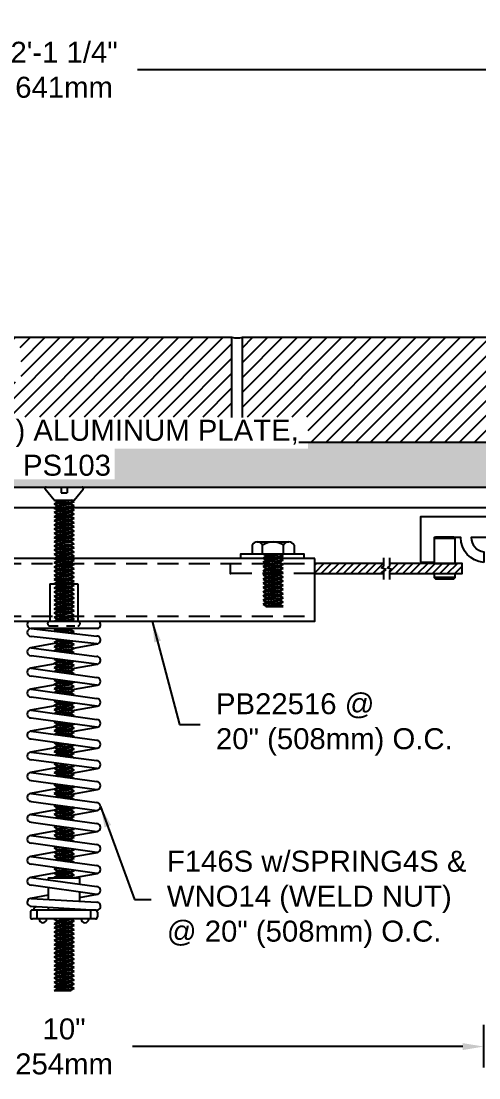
# Model space of a CAD drawing. Header units: inches. Extents: x -8.7 to 57.2, y -5.6 to 9.
# Drawn here: x 7.91 to 13.36, y -5.4 to 7.19 of the extents above; entities that cross this region are included whole.
import ezdxf

# ---------------------------------------------------------------- set-up
doc = ezdxf.new("R2010")
doc.units = ezdxf.units.IN
doc.header["$MEASUREMENT"] = 0
doc.linetypes.add('HIDDEN', pattern=[0.375, 0.25, -0.125])
for name, color, linetype in [('ANCHORS', 4, 'Continuous'), ('CONDITIONS', 1, 'Continuous'), ('DIMENSIONS', 3, 'Continuous'), ('METALS', 7, 'Continuous'), ('TEXT', 2, 'Continuous')]:
    doc.layers.add(name, color=color, linetype=linetype)
doc.styles.add('ARIAL', font='arial.ttf')
doc.dimstyles.new('Arial', dxfattribs={"dimtxt": 0.25, "dimasz": 0.25, "dimexe": 0.25, "dimexo": 0.25, "dimgap": 0.25, "dimtad": 0, "dimtih": 1, "dimtoh": 1, "dimdec": 4, "dimzin": 3, "dimdsep": 46, "dimlunit": 4, "dimtxsty": 'ARIAL', "dimcen": 0.25, "dimadec": 0, "dimazin": 0, "dimtfac": 1, "dimtdec": 4, "dimtofl": 0, "dimtmove": 0, "dimatfit": 3, "dimfxl": 0, "dimfrac": 2, "dimtolj": 1, "dimtzin": 0, "dimarcsym": 0})

# ---------------------------------------------------------------- blocks, each defined once
blk = doc.blocks.new('PS501')
blk.add_lwpolyline([(1.25, 0.001, 0.389325), (1.524, 0.3), (1.839, 0.3), (1.839, 0), (1.979, 0, 0.414214), (1.999, 0.02), (1.999, 0.55), (0.75, 0.55), (0.75, 0.425), (0, 0.425), (0, 0.3), (1.399, 0.3, -0.371701), (1.25, 0.127), (1.25, 0.001)], format="xyb", close=True)
blk = doc.blocks.new('*D14')
at = {"layer": 'Defpoints', "color": 0}
for p in [(3.42, -4.52), (13.42, -4.52), (13.42, -5.03)]:
    blk.add_point(p, dxfattribs=at)
at = {"layer": 'DIMENSIONS', "color": 0, "lineweight": -2}
for p, q in [((3.42, -4.77), (3.42, -5.28)), ((13.42, -4.77), (13.42, -5.28)), ((3.67, -5.03), (7.604, -5.03)), ((13.17, -5.03), (9.236, -5.03))]:
    blk.add_line(p, q, dxfattribs=at)
at = {"layer": 'DIMENSIONS', "color": 0}
for points in [[(3.67, -4.989), (3.67, -5.072), (3.42, -5.03)], [(13.17, -4.989), (13.17, -5.072), (13.42, -5.03)]]:
    blk.add_solid(points, dxfattribs=at)
at = {"layer": 'DIMENSIONS', "color": 0, "insert": (8.42, -5.03), "char_height": 0.25, "attachment_point": 5, "style": 'ARIAL'}
blk.add_mtext('\\A1;10"\\P254mm', dxfattribs=at)
blk = doc.blocks.new('*D16')
at = {"layer": 'Defpoints', "color": 0}
for p in [(21.06, 6.608), (-4.22, 3.423), (21.06, 3.423)]:
    blk.add_point(p, dxfattribs=at)
at = {"layer": 'DIMENSIONS', "color": 0, "lineweight": -2}
for p, q in [((-4.22, 3.673), (-4.22, 6.858)), ((21.06, 3.673), (21.06, 6.858)), ((-3.97, 6.608), (7.545, 6.608)), ((20.81, 6.608), (9.296, 6.608))]:
    blk.add_line(p, q, dxfattribs=at)
at = {"layer": 'DIMENSIONS', "color": 0}
for points in [[(-3.97, 6.649), (-3.97, 6.566), (-4.22, 6.608)], [(20.81, 6.649), (20.81, 6.566), (21.06, 6.608)]]:
    blk.add_solid(points, dxfattribs=at)
at = {"layer": 'DIMENSIONS', "color": 0, "insert": (8.42, 6.608), "char_height": 0.25, "attachment_point": 5, "style": 'ARIAL'}
blk.add_mtext('\\A1;2\'-1 1/4"\\P641mm', dxfattribs=at)
blk = doc.blocks.new('PIN')
for p, q in [((-0.11, 0.239), (0.14, 0.239)), ((-0.11, -0.226), (0.14, -0.226))]:
    blk.add_line(p, q)
for points in [[(-0.095, 0.254), (0.125, 0.254), (0.14, 0.239), (0.14, -0.057), (-0.11, -0.057), (-0.11, 0.239)], [(-0.095, -0.241), (-0.11, -0.226), (-0.11, -0.181), (0.14, -0.181), (0.14, -0.226), (0.125, -0.241)]]:
    blk.add_lwpolyline(points, close=True)
blk = doc.blocks.new('RIVNUT')
for p, q in [((-0.133, 0.381), (-0.133, -0.063)), ((-0.133, 0.381), (0.198, 0.381)), ((0.198, 0.381), (0.198, -0.063)), ((-0.143, -0.063), (0.189, -0.063))]:
    blk.add_line(p, q)
at = {"linetype": 'HIDDEN', "ltscale": 0.125}
blk.add_line((-0.135, -0.119), (0.2, -0.119), dxfattribs=at)
for centre, start, end in [((-0.133, -0.091), 90, 267.037), ((0.198, -0.091), 272.963, 90)]:
    blk.add_arc(centre, 0.028, start, end, dxfattribs=at)
blk = doc.blocks.new('H1458S')
for p, q in [((-0.188, 0.144), (0.187, 0.144)), ((-0.25, 0.104), (-0.25, 0)), ((-0.25, 0), (0.25, 0)), ((-0.125, 0), (-0.125, 0.104)), ((-0.119, 0), (-0.085, -0.02)), ((-0.085, -0.02), (0.048, 0)), ((0.125, 0), (0.125, 0.104)), ((0.25, 0.104), (0.25, 0)), ((-0.119, -0.05), (0.119, -0.025)), ((-0.119, -0.05), (-0.085, -0.03)), ((-0.119, -0.05), (-0.085, -0.07)), ((-0.119, -0.1), (0.119, -0.075)), ((-0.119, -0.1), (-0.085, -0.08)), ((-0.119, -0.1), (-0.085, -0.12)), ((-0.119, -0.15), (0.119, -0.125)), ((-0.085, -0.03), (0.085, -0.005)), ((-0.085, -0.02), (-0.085, -0.03)), ((-0.085, -0.07), (0.085, -0.045)), ((-0.085, -0.08), (0.085, -0.055)), ((-0.085, -0.07), (-0.085, -0.08)), ((-0.085, -0.12), (0.085, -0.095)), ((-0.085, -0.13), (0.085, -0.105)), ((-0.085, -0.12), (-0.085, -0.13)), ((0.094, 0), (0.085, -0.005)), ((0.119, -0.025), (0.085, -0.005)), ((0.119, -0.025), (0.085, -0.045)), ((0.085, -0.045), (0.085, -0.055)), ((0.119, -0.075), (0.085, -0.055)), ((0.119, -0.075), (0.085, -0.095)), ((0.085, -0.095), (0.085, -0.105)), ((0.119, -0.125), (0.085, -0.105)), ((0.119, -0.125), (0.085, -0.145)), ((-0.119, -0.15), (-0.085, -0.13)), ((-0.119, -0.15), (-0.085, -0.17)), ((-0.119, -0.2), (0.119, -0.175)), ((-0.119, -0.2), (-0.085, -0.18)), ((-0.119, -0.2), (-0.085, -0.22)), ((-0.119, -0.25), (0.119, -0.225)), ((-0.119, -0.25), (-0.085, -0.23)), ((-0.119, -0.25), (-0.085, -0.27)), ((-0.085, -0.17), (0.085, -0.145)), ((-0.085, -0.18), (0.085, -0.155)), ((-0.085, -0.17), (-0.085, -0.18)), ((-0.085, -0.22), (0.085, -0.195)), ((-0.085, -0.23), (0.085, -0.205)), ((-0.085, -0.22), (-0.085, -0.23)), ((-0.085, -0.27), (0.085, -0.245)), ((0.085, -0.145), (0.085, -0.155)), ((0.119, -0.175), (0.085, -0.155)), ((0.119, -0.175), (0.085, -0.195)), ((0.085, -0.195), (0.085, -0.205)), ((0.119, -0.225), (0.085, -0.205)), ((0.119, -0.225), (0.085, -0.245)), ((0.085, -0.245), (0.085, -0.255)), ((-0.119, -0.3), (0.119, -0.275)), ((-0.119, -0.3), (-0.085, -0.28)), ((-0.119, -0.3), (-0.085, -0.32)), ((-0.119, -0.35), (0.119, -0.325)), ((-0.119, -0.35), (-0.085, -0.33)), ((-0.119, -0.35), (-0.085, -0.37)), ((-0.119, -0.4), (0.119, -0.375)), ((-0.085, -0.28), (0.085, -0.255)), ((-0.085, -0.27), (-0.085, -0.28)), ((-0.085, -0.32), (0.085, -0.295)), ((-0.085, -0.33), (0.085, -0.305)), ((-0.085, -0.32), (-0.085, -0.33)), ((-0.085, -0.37), (0.085, -0.345)), ((-0.085, -0.38), (0.085, -0.355)), ((-0.085, -0.37), (-0.085, -0.38)), ((0.119, -0.275), (0.085, -0.255)), ((0.119, -0.275), (0.085, -0.295)), ((0.085, -0.295), (0.085, -0.305)), ((0.119, -0.325), (0.085, -0.305)), ((0.119, -0.325), (0.085, -0.345)), ((0.085, -0.345), (0.085, -0.355)), ((0.119, -0.375), (0.085, -0.355)), ((0.119, -0.375), (0.085, -0.395)), ((-0.119, -0.4), (-0.085, -0.38)), ((-0.119, -0.4), (-0.085, -0.42)), ((-0.119, -0.45), (0.119, -0.425)), ((-0.119, -0.45), (-0.085, -0.43)), ((-0.119, -0.45), (-0.085, -0.47)), ((-0.119, -0.5), (0.119, -0.475)), ((-0.119, -0.5), (-0.085, -0.48)), ((-0.119, -0.5), (-0.085, -0.52)), ((-0.085, -0.42), (0.085, -0.395)), ((-0.085, -0.43), (0.085, -0.405)), ((-0.085, -0.42), (-0.085, -0.43)), ((-0.085, -0.47), (0.085, -0.445)), ((-0.085, -0.48), (0.085, -0.455)), ((-0.085, -0.47), (-0.085, -0.48)), ((-0.085, -0.52), (0.085, -0.495)), ((0.085, -0.395), (0.085, -0.405)), ((0.119, -0.425), (0.085, -0.405)), ((0.119, -0.425), (0.085, -0.445)), ((0.085, -0.445), (0.085, -0.455)), ((0.119, -0.475), (0.085, -0.455)), ((0.119, -0.475), (0.085, -0.495)), ((0.085, -0.495), (0.085, -0.505)), ((-0.119, -0.55), (0.119, -0.525)), ((-0.119, -0.55), (-0.085, -0.53)), ((-0.119, -0.55), (-0.085, -0.57)), ((-0.119, -0.6), (0.119, -0.575)), ((-0.119, -0.6), (-0.085, -0.58)), ((-0.119, -0.6), (-0.085, -0.62)), ((-0.085, -0.53), (0.085, -0.505)), ((-0.085, -0.52), (-0.085, -0.53)), ((-0.085, -0.57), (0.085, -0.545)), ((-0.085, -0.58), (0.085, -0.555)), ((-0.085, -0.57), (-0.085, -0.58)), ((-0.085, -0.62), (0.085, -0.595)), ((-0.085, -0.62), (-0.085, -0.625)), ((-0.085, -0.625), (0.119, -0.625)), ((-0.048, -0.625), (0.085, -0.605)), ((0.119, -0.525), (0.085, -0.505)), ((0.119, -0.525), (0.085, -0.545)), ((0.085, -0.545), (0.085, -0.555)), ((0.119, -0.575), (0.085, -0.555)), ((0.119, -0.575), (0.085, -0.595)), ((0.085, -0.595), (0.085, -0.605)), ((0.119, -0.625), (0.085, -0.605))]:
    blk.add_line(p, q)
for centre, radius, start, end in [((-0.188, 0.075), 0.0688, 24.7615, 155.2385), ((0, -0.071), 0.215, 54.5107, 125.4893), ((0.187, 0.075), 0.0688, 24.7615, 155.2385)]:
    blk.add_arc(centre, radius, start, end)
blk = doc.blocks.new('PINBAR')
h = blk.add_hatch()
h.set_pattern_fill('ANSI31', color=256, scale=0.5, style=0)
h.set_pattern_definition([(45, (-18.82421, -20.599275), (-0.04419417, 0.04419417), [])])
h.paths.add_polyline_path([(3.899, 0), (3.899, -0.03), (3.87, -0.049), (3.928, -0.071), (3.899, -0.09), (3.899, -0.12), (4.766, -0.12), (4.766, 0)])
h.paths.add_polyline_path([(3.009, 0), (3.009, -0.12), (3.829, -0.12), (3.829, -0.09), (3.858, -0.071), (3.8, -0.049), (3.829, -0.03), (3.829, 0)])
for p, q in [((3.829, 0.07), (3.829, -0.03)), ((3.899, 0.07), (3.899, -0.03)), ((3.829, -0.03), (3.8, -0.049)), ((3.858, -0.071), (3.8, -0.049)), ((3.829, -0.09), (3.858, -0.071)), ((3.829, -0.09), (3.829, -0.19)), ((3.899, -0.03), (3.87, -0.049)), ((3.928, -0.071), (3.87, -0.049)), ((3.899, -0.09), (3.928, -0.071)), ((3.899, -0.09), (3.899, -0.19))]:
    blk.add_line(p, q)
at = {"layer": 'ANCHORS'}
for points in [[(3.829, 0), (3.009, 0)], [(3.899, -0.12), (4.766, -0.12), (4.766, 0), (3.899, 0)], [(3.009, -0.12), (3.829, -0.12)]]:
    blk.add_lwpolyline(points, dxfattribs=at)
at = {"layer": 'METALS', "linetype": 'HIDDEN'}
for p, q in [((-2.99, 0), (3.009, 0)), ((2.005, -0.12), (2.005, 0)), ((3.009, -0.12), (2.005, -0.12)), ((-2.99, -0.626), (3.009, -0.626))]:
    blk.add_line(p, q, dxfattribs=at)
at = {"layer": 'METALS'}
blk.add_line((-2.99, -0.688), (3.009, -0.688), dxfattribs=at)
for points in [[(3.009, 0.062), (-2.99, 0.062), (-2.99, -0.687), (3.009, -0.687)], [(2.127, 0.062), (2.127, 0.115), (2.877, 0.115), (2.877, 0.062)]]:
    blk.add_lwpolyline(points, close=True, dxfattribs=at)
at = {"layer": 'METALS', "linetype": 'HIDDEN'}
blk.add_point((2.005, -0.12), dxfattribs=at)
at = {"layer": 'ANCHORS'}
blk.add_blockref('H1458S', (2.512, 0.115), dxfattribs=at)
at = {"layer": 'ANCHORS', "xscale": -1}
blk.add_blockref('PIN', (4.572, 0.059), dxfattribs=at)
at = {"layer": 'METALS'}
blk.add_blockref('RIVNUT', (-0.014, -0.624), dxfattribs=at)
blk = doc.blocks.new('spring4s')
blk.add_line((6.613, -12.434), (7.443, -12.434))
at = {"layer": 'ANCHORS'}
for p, q in [((7.427, -12.521), (6.638, -12.521)), ((6.638, -12.521), (7.419, -12.61)), ((6.934, -12.697), (6.629, -12.752)), ((7.419, -12.704), (6.638, -12.614)), ((7.142, -12.755), (7.427, -12.703)), ((6.638, -12.751), (7.419, -12.853)), ((6.924, -12.941), (6.629, -12.994)), ((7.419, -12.947), (6.638, -12.845)), ((7.132, -12.999), (7.427, -12.946)), ((6.638, -12.993), (7.419, -13.103)), ((7.419, -13.197), (6.638, -13.087)), ((6.924, -13.191), (6.629, -13.244)), ((7.132, -13.249), (7.427, -13.196)), ((6.638, -13.243), (7.419, -13.353)), ((7.419, -13.447), (6.638, -13.337)), ((6.924, -13.441), (6.629, -13.494)), ((7.132, -13.499), (7.427, -13.446)), ((6.638, -13.493), (7.419, -13.603)), ((7.419, -13.697), (6.638, -13.587)), ((6.924, -13.691), (6.629, -13.744)), ((7.132, -13.749), (7.427, -13.696)), ((6.638, -13.743), (7.419, -13.853)), ((6.638, -13.837), (7.419, -13.947)), ((6.924, -13.941), (6.629, -13.994)), ((7.132, -13.999), (7.427, -13.946)), ((6.638, -13.993), (7.419, -14.095)), ((7.419, -14.189), (6.638, -14.087)), ((6.914, -14.186), (6.629, -14.237)), ((7.122, -14.243), (7.427, -14.188)), ((6.638, -14.236), (7.419, -14.345)), ((6.638, -14.33), (7.419, -14.439)), ((6.914, -14.436), (6.629, -14.487)), ((7.122, -14.493), (7.427, -14.438)), ((6.638, -14.486), (7.419, -14.595)), ((6.638, -14.58), (7.419, -14.689)), ((6.914, -14.686), (6.629, -14.737)), ((7.122, -14.743), (7.427, -14.688)), ((6.638, -14.736), (7.419, -14.845)), ((6.638, -14.83), (7.419, -14.939)), ((6.914, -14.936), (6.629, -14.987)), ((7.122, -14.993), (7.427, -14.938)), ((6.638, -14.986), (7.419, -15.095)), ((7.419, -15.189), (6.638, -15.08)), ((6.914, -15.186), (6.629, -15.237)), ((6.638, -15.236), (7.419, -15.345)), ((7.122, -15.243), (7.427, -15.188)), ((7.419, -15.439), (6.638, -15.33)), ((6.914, -15.436), (6.629, -15.487)), ((6.638, -15.486), (7.419, -15.595)), ((7.131, -15.491), (7.427, -15.438)), ((7.419, -15.689), (6.638, -15.58)), ((6.842, -15.699), (6.629, -15.737)), ((6.638, -15.736), (7.419, -15.783)), ((7.215, -15.726), (7.427, -15.688)), ((6.638, -15.83), (7.419, -15.876))]:
    blk.add_line(p, q, dxfattribs=at)
for centre, radius, start, end in [((6.638, -12.474), 0.0468, 122.1914, 270), ((7.419, -12.475), 0.0469, 280.1922, 59.1773), ((6.638, -12.568), 0.0468, 90, 270), ((7.419, -12.657), 0.0469, 254.0487, 90), ((6.638, -12.798), 0.0468, 90, 270), ((7.419, -12.9), 0.0469, 254.7386, 90), ((6.638, -13.04), 0.0468, 90, 270), ((7.419, -13.15), 0.0469, 270, 90), ((6.638, -13.29), 0.0468, 90, 270), ((7.419, -13.4), 0.0469, 270, 90), ((6.638, -13.54), 0.0468, 90, 270), ((7.419, -13.65), 0.0469, 270, 90), ((6.638, -13.79), 0.0468, 74.0728, 270), ((7.419, -13.9), 0.0469, 270, 90), ((6.638, -14.04), 0.0468, 90, 270), ((7.419, -14.142), 0.0469, 270, 90), ((6.638, -14.283), 0.0468, 90, 270), ((7.419, -14.392), 0.0469, 270, 90), ((6.638, -14.533), 0.0468, 90, 270), ((7.419, -14.642), 0.0469, 270, 90), ((6.638, -14.783), 0.0468, 90, 270), ((7.419, -14.892), 0.0469, 270, 90), ((6.638, -15.033), 0.0468, 90, 270), ((7.419, -15.142), 0.0469, 270, 90), ((6.638, -15.283), 0.0468, 90, 270), ((7.419, -15.392), 0.0469, 270, 90), ((6.638, -15.533), 0.0468, 90, 270), ((7.419, -15.642), 0.0469, 270, 90), ((6.638, -15.783), 0.0468, 83.145, 269.9939), ((6.716, -15.876), 0.0469, 112.3586, 180), ((7.419, -15.83), 0.0469, 263.1206, 90)]:
    blk.add_arc(centre, radius, start, end, dxfattribs=at)
blk = doc.blocks.new('WN014')
for p, q in [((10.175, -16.111), (10.548, -16.111)), ((10.175, -16.111), (10.175, -16.134)), ((10.548, -16.111), (10.548, -16.186)), ((10.175, -16.228), (10.175, -16.368)), ((10.548, -16.28), (10.548, -16.39)), ((10.175, -16.461), (10.175, -16.496)), ((10.548, -16.484), (10.548, -16.496)), ((9.962, -16.521), (9.962, -16.576)), ((10.737, -16.496), (9.987, -16.496)), ((10.737, -16.601), (9.987, -16.601)), ((10.042, -16.601), (10.042, -16.496)), ((10.682, -16.601), (10.682, -16.496)), ((10.762, -16.521), (10.762, -16.576))]:
    blk.add_line(p, q)
for centre, radius, start, end in [((9.987, -16.521), 0.025, 90, 180), ((9.987, -16.576), 0.025, 180, 270), ((10.111, -16.601), 0.045, 180, 0), ((10.613, -16.601), 0.045, 180, 0), ((10.737, -16.521), 0.025, 0, 90), ((10.737, -16.576), 0.025, 270, 0)]:
    blk.add_arc(centre, radius, start, end)
blk = doc.blocks.new('F146')
at = {"layer": 'ANCHORS'}
for p, q in [((6.817, -10.949), (6.995, -10.949)), ((6.995, -10.949), (6.995, -11.017)), ((7.067, -10.949), (7.245, -10.949)), ((7.067, -10.949), (7.067, -11.017)), ((6.912, -11.104), (6.805, -10.973)), ((6.995, -11.017), (7.067, -11.017)), ((7.15, -11.104), (7.256, -10.973)), ((6.912, -11.104), (7.15, -11.104)), ((6.912, -11.104), (6.946, -11.118)), ((6.912, -11.149), (7.15, -11.124)), ((6.912, -11.149), (6.946, -11.129)), ((6.912, -11.149), (6.946, -11.168)), ((6.912, -11.199), (7.15, -11.174)), ((6.912, -11.199), (6.946, -11.179)), ((6.912, -11.199), (6.946, -11.218)), ((6.946, -11.129), (7.116, -11.104)), ((6.946, -11.118), (7.116, -11.104)), ((6.946, -11.118), (6.946, -11.129)), ((6.946, -11.168), (7.116, -11.143)), ((6.946, -11.179), (7.116, -11.154)), ((6.946, -11.168), (6.946, -11.179)), ((6.946, -11.218), (7.116, -11.193)), ((6.946, -11.229), (7.116, -11.204)), ((7.15, -11.124), (7.116, -11.104)), ((7.15, -11.124), (7.116, -11.143)), ((7.116, -11.143), (7.116, -11.154)), ((7.15, -11.174), (7.116, -11.154)), ((7.15, -11.174), (7.116, -11.193)), ((7.116, -11.193), (7.116, -11.204)), ((7.15, -11.224), (7.116, -11.204)), ((6.912, -11.249), (7.15, -11.224)), ((6.912, -11.249), (6.946, -11.229)), ((6.912, -11.249), (6.946, -11.268)), ((6.912, -11.299), (7.15, -11.274)), ((6.912, -11.299), (6.946, -11.279)), ((6.912, -11.299), (6.946, -11.318)), ((6.912, -11.349), (7.15, -11.324)), ((6.912, -11.349), (6.946, -11.329)), ((6.946, -11.218), (6.946, -11.229)), ((6.946, -11.268), (7.116, -11.243)), ((6.946, -11.279), (7.116, -11.254)), ((6.946, -11.268), (6.946, -11.279)), ((6.946, -11.318), (7.116, -11.293)), ((6.946, -11.329), (7.116, -11.304)), ((6.946, -11.318), (6.946, -11.329)), ((7.15, -11.224), (7.116, -11.243)), ((7.116, -11.243), (7.116, -11.254)), ((7.15, -11.274), (7.116, -11.254)), ((7.15, -11.274), (7.116, -11.293)), ((7.116, -11.293), (7.116, -11.304)), ((7.15, -11.324), (7.116, -11.304)), ((7.15, -11.324), (7.116, -11.343)), ((6.912, -11.349), (6.946, -11.368)), ((6.912, -11.399), (7.15, -11.374)), ((6.912, -11.399), (6.946, -11.379)), ((6.912, -11.399), (6.946, -11.418)), ((6.912, -11.449), (7.15, -11.424)), ((6.912, -11.449), (6.946, -11.429)), ((6.912, -11.449), (6.946, -11.468)), ((6.946, -11.368), (7.116, -11.343)), ((6.946, -11.379), (7.116, -11.354)), ((6.946, -11.368), (6.946, -11.379)), ((6.946, -11.418), (7.116, -11.393)), ((6.946, -11.429), (7.116, -11.404)), ((6.946, -11.418), (6.946, -11.429)), ((6.946, -11.468), (7.116, -11.443)), ((6.946, -11.479), (7.116, -11.454)), ((7.116, -11.343), (7.116, -11.354)), ((7.15, -11.374), (7.116, -11.354)), ((7.15, -11.374), (7.116, -11.393)), ((7.116, -11.393), (7.116, -11.404)), ((7.15, -11.424), (7.116, -11.404)), ((7.15, -11.424), (7.116, -11.443)), ((7.116, -11.443), (7.116, -11.454)), ((7.15, -11.474), (7.116, -11.454)), ((6.912, -11.499), (7.15, -11.474)), ((6.912, -11.499), (6.946, -11.479)), ((6.912, -11.499), (6.946, -11.518)), ((6.912, -11.549), (7.15, -11.524)), ((6.912, -11.549), (6.946, -11.529)), ((6.912, -11.549), (6.946, -11.568)), ((6.912, -11.599), (7.15, -11.574)), ((6.912, -11.599), (6.946, -11.579)), ((6.946, -11.468), (6.946, -11.479)), ((6.946, -11.518), (7.116, -11.493)), ((6.946, -11.529), (7.116, -11.504)), ((6.946, -11.518), (6.946, -11.529)), ((6.946, -11.568), (7.116, -11.543)), ((6.946, -11.579), (7.116, -11.554)), ((6.946, -11.568), (6.946, -11.579)), ((7.15, -11.474), (7.116, -11.493)), ((7.116, -11.493), (7.116, -11.504)), ((7.15, -11.524), (7.116, -11.504)), ((7.15, -11.524), (7.116, -11.543)), ((7.116, -11.543), (7.116, -11.554)), ((7.15, -11.574), (7.116, -11.554)), ((7.15, -11.574), (7.116, -11.593)), ((6.912, -11.599), (6.946, -11.618)), ((6.912, -11.649), (7.15, -11.624)), ((6.912, -11.649), (6.946, -11.629)), ((6.912, -11.649), (6.946, -11.668)), ((6.912, -11.699), (7.15, -11.674)), ((6.912, -11.699), (6.946, -11.679)), ((6.912, -11.699), (6.946, -11.718)), ((6.946, -11.618), (7.116, -11.593)), ((6.946, -11.629), (7.116, -11.604)), ((6.946, -11.618), (6.946, -11.629)), ((6.946, -11.668), (7.116, -11.643)), ((6.946, -11.679), (7.116, -11.654)), ((6.946, -11.668), (6.946, -11.679)), ((6.946, -11.718), (7.116, -11.693)), ((6.946, -11.729), (7.116, -11.704)), ((7.116, -11.593), (7.116, -11.604)), ((7.15, -11.624), (7.116, -11.604)), ((7.15, -11.624), (7.116, -11.643)), ((7.116, -11.643), (7.116, -11.654)), ((7.15, -11.674), (7.116, -11.654)), ((7.15, -11.674), (7.116, -11.693)), ((7.116, -11.693), (7.116, -11.704)), ((7.15, -11.724), (7.116, -11.704)), ((6.912, -11.749), (7.15, -11.724)), ((6.912, -11.749), (6.946, -11.729)), ((6.912, -11.749), (6.946, -11.768)), ((6.912, -11.799), (7.15, -11.774)), ((6.912, -11.799), (6.946, -11.779)), ((6.912, -11.799), (6.946, -11.818)), ((6.912, -11.849), (7.15, -11.824)), ((6.912, -11.849), (6.946, -11.829)), ((6.946, -11.718), (6.946, -11.729)), ((6.946, -11.768), (7.116, -11.743)), ((6.946, -11.779), (7.116, -11.754)), ((6.946, -11.768), (6.946, -11.779)), ((6.946, -11.818), (7.116, -11.793)), ((6.946, -11.829), (7.116, -11.804)), ((6.946, -11.818), (6.946, -11.829)), ((7.15, -11.724), (7.116, -11.743)), ((7.116, -11.743), (7.116, -11.754)), ((7.15, -11.774), (7.116, -11.754)), ((7.15, -11.774), (7.116, -11.793)), ((7.116, -11.793), (7.116, -11.804)), ((7.15, -11.824), (7.116, -11.804)), ((7.15, -11.824), (7.116, -11.843)), ((6.912, -11.849), (6.946, -11.868)), ((6.912, -11.899), (7.15, -11.874)), ((6.912, -11.899), (6.946, -11.879)), ((6.912, -11.899), (6.946, -11.918)), ((6.912, -11.949), (7.15, -11.924)), ((6.912, -11.949), (6.946, -11.929)), ((6.912, -11.949), (6.946, -11.968)), ((6.946, -11.868), (7.116, -11.843)), ((6.946, -11.879), (7.116, -11.854)), ((6.946, -11.868), (6.946, -11.879)), ((6.946, -11.918), (7.116, -11.893)), ((6.946, -11.929), (7.116, -11.904)), ((6.946, -11.918), (6.946, -11.929)), ((6.946, -11.968), (7.116, -11.943)), ((6.946, -11.979), (7.116, -11.954)), ((7.116, -11.843), (7.116, -11.854)), ((7.15, -11.874), (7.116, -11.854)), ((7.15, -11.874), (7.116, -11.893)), ((7.116, -11.893), (7.116, -11.904)), ((7.15, -11.924), (7.116, -11.904)), ((7.15, -11.924), (7.116, -11.943)), ((7.116, -11.943), (7.116, -11.954)), ((7.15, -11.974), (7.116, -11.954)), ((6.912, -11.999), (7.15, -11.974)), ((6.912, -11.999), (6.946, -11.979)), ((6.912, -11.999), (6.946, -12.018)), ((6.912, -12.049), (7.15, -12.024)), ((6.912, -12.049), (6.946, -12.029)), ((6.912, -12.049), (6.946, -12.068)), ((6.912, -12.099), (7.15, -12.074)), ((6.912, -12.099), (6.946, -12.079)), ((6.946, -11.968), (6.946, -11.979)), ((6.946, -12.018), (7.116, -11.993)), ((6.946, -12.029), (7.116, -12.004)), ((6.946, -12.018), (6.946, -12.029)), ((6.946, -12.068), (7.116, -12.043)), ((6.946, -12.079), (7.116, -12.054)), ((6.946, -12.068), (6.946, -12.079)), ((7.15, -11.974), (7.116, -11.993)), ((7.116, -11.993), (7.116, -12.004)), ((7.15, -12.024), (7.116, -12.004)), ((7.15, -12.024), (7.116, -12.043)), ((7.116, -12.043), (7.116, -12.054)), ((7.15, -12.074), (7.116, -12.054)), ((7.15, -12.074), (7.116, -12.093)), ((6.912, -12.099), (6.946, -12.118)), ((6.912, -12.149), (7.15, -12.124)), ((6.912, -12.149), (6.946, -12.129)), ((6.912, -12.149), (6.946, -12.168)), ((6.912, -12.199), (7.15, -12.174)), ((6.912, -12.199), (6.946, -12.179)), ((6.912, -12.199), (6.946, -12.218)), ((6.946, -12.118), (7.116, -12.093)), ((6.946, -12.129), (7.116, -12.104)), ((6.946, -12.118), (6.946, -12.129)), ((6.946, -12.168), (7.116, -12.143)), ((6.946, -12.179), (7.116, -12.154)), ((6.946, -12.168), (6.946, -12.179)), ((6.946, -12.218), (7.116, -12.193)), ((6.946, -12.229), (7.116, -12.204)), ((7.116, -12.093), (7.116, -12.104)), ((7.15, -12.124), (7.116, -12.104)), ((7.15, -12.124), (7.116, -12.143)), ((7.116, -12.143), (7.116, -12.154)), ((7.15, -12.174), (7.116, -12.154)), ((7.15, -12.174), (7.116, -12.193)), ((7.116, -12.193), (7.116, -12.204)), ((7.15, -12.224), (7.116, -12.204)), ((6.912, -12.249), (7.15, -12.224)), ((6.912, -12.249), (6.946, -12.229)), ((6.912, -12.249), (6.946, -12.268)), ((6.912, -12.299), (7.15, -12.274)), ((6.912, -12.299), (6.946, -12.279)), ((6.912, -12.299), (6.946, -12.318)), ((6.912, -12.349), (7.15, -12.324)), ((6.912, -12.349), (6.946, -12.329)), ((6.946, -12.218), (6.946, -12.229)), ((6.946, -12.268), (7.116, -12.243)), ((6.946, -12.279), (7.116, -12.254)), ((6.946, -12.268), (6.946, -12.279)), ((6.946, -12.318), (7.116, -12.293)), ((6.946, -12.329), (7.116, -12.304)), ((6.946, -12.318), (6.946, -12.329)), ((7.15, -12.224), (7.116, -12.243)), ((7.116, -12.243), (7.116, -12.254)), ((7.15, -12.274), (7.116, -12.254)), ((7.15, -12.274), (7.116, -12.293)), ((7.116, -12.293), (7.116, -12.304)), ((7.15, -12.324), (7.116, -12.304)), ((7.15, -12.324), (7.116, -12.343)), ((6.912, -12.349), (6.946, -12.368)), ((6.912, -12.399), (7.15, -12.374)), ((6.912, -12.399), (6.946, -12.379)), ((6.912, -12.399), (6.946, -12.418)), ((6.912, -12.449), (7.15, -12.424)), ((6.912, -12.449), (6.946, -12.429)), ((6.912, -12.449), (6.946, -12.468)), ((6.946, -12.368), (7.116, -12.343)), ((6.946, -12.379), (7.116, -12.354)), ((6.946, -12.368), (6.946, -12.379)), ((6.946, -12.418), (7.116, -12.393)), ((6.946, -12.429), (7.116, -12.404)), ((6.946, -12.418), (6.946, -12.429)), ((6.946, -12.468), (7.116, -12.443)), ((6.946, -12.479), (7.116, -12.454)), ((7.116, -12.343), (7.116, -12.354)), ((7.15, -12.374), (7.116, -12.354)), ((7.15, -12.374), (7.116, -12.393)), ((7.116, -12.393), (7.116, -12.404)), ((7.15, -12.424), (7.116, -12.404)), ((7.15, -12.424), (7.116, -12.443)), ((7.116, -12.443), (7.116, -12.454)), ((7.15, -12.474), (7.116, -12.454)), ((6.912, -12.499), (7.15, -12.474)), ((6.912, -12.499), (6.946, -12.479)), ((6.912, -12.499), (6.946, -12.518)), ((6.912, -12.549), (7.15, -12.524)), ((6.912, -12.549), (6.946, -12.529)), ((6.946, -12.468), (6.946, -12.479)), ((6.946, -12.518), (7.116, -12.493)), ((6.946, -12.529), (7.116, -12.504)), ((6.946, -12.518), (6.946, -12.529)), ((7.08, -12.549), (7.116, -12.543)), ((7.15, -12.474), (7.116, -12.493)), ((7.116, -12.493), (7.116, -12.504)), ((7.15, -12.524), (7.116, -12.504)), ((7.15, -12.524), (7.116, -12.543)), ((7.116, -12.543), (7.116, -12.549)), ((6.912, -12.649), (7.042, -12.635)), ((6.912, -12.649), (6.935, -12.635)), ((6.912, -12.649), (6.946, -12.668)), ((6.946, -12.668), (7.116, -12.643)), ((6.946, -12.668), (6.946, -12.67)), ((6.979, -12.674), (7.116, -12.654)), ((7.059, -12.683), (7.15, -12.674)), ((7.13, -12.635), (7.116, -12.643)), ((7.116, -12.643), (7.116, -12.654)), ((7.15, -12.674), (7.116, -12.654)), ((7.15, -12.674), (7.121, -12.691)), ((6.912, -12.799), (6.946, -12.779)), ((6.912, -12.799), (7.087, -12.78)), ((6.912, -12.799), (6.946, -12.818)), ((6.912, -12.849), (7.15, -12.824)), ((6.912, -12.849), (6.946, -12.829)), ((6.936, -12.763), (6.946, -12.768)), ((6.946, -12.768), (6.962, -12.766)), ((6.946, -12.768), (6.946, -12.779)), ((6.946, -12.779), (7.003, -12.771)), ((6.946, -12.818), (7.116, -12.793)), ((6.946, -12.829), (7.116, -12.804)), ((6.946, -12.818), (6.946, -12.829)), ((6.946, -12.868), (7.116, -12.843)), ((7.13, -12.785), (7.116, -12.793)), ((7.116, -12.793), (7.116, -12.804)), ((7.15, -12.824), (7.116, -12.804)), ((7.15, -12.824), (7.116, -12.843)), ((7.116, -12.843), (7.116, -12.854)), ((6.912, -12.849), (6.946, -12.868)), ((6.912, -12.899), (7.15, -12.874)), ((6.912, -12.899), (6.946, -12.879)), ((6.912, -12.899), (6.917, -12.902)), ((6.946, -12.879), (7.116, -12.854)), ((6.946, -12.868), (6.946, -12.879)), ((6.992, -12.912), (7.116, -12.893)), ((7.031, -12.917), (7.116, -12.904)), ((7.115, -12.928), (7.15, -12.924)), ((7.15, -12.874), (7.116, -12.854)), ((7.15, -12.874), (7.116, -12.893)), ((7.116, -12.893), (7.116, -12.904)), ((7.15, -12.924), (7.116, -12.904)), ((7.15, -12.924), (7.138, -12.931)), ((6.912, -12.999), (6.918, -12.995)), ((6.912, -12.999), (6.929, -12.997)), ((6.912, -12.999), (6.946, -13.018)), ((6.912, -13.049), (7.141, -13.025)), ((6.912, -13.049), (6.946, -13.029)), ((6.912, -13.049), (6.946, -13.068)), ((6.912, -13.099), (7.15, -13.074)), ((6.912, -13.099), (6.946, -13.079)), ((6.946, -13.018), (7.015, -13.008)), ((6.946, -13.029), (7.054, -13.013)), ((6.946, -13.018), (6.946, -13.029)), ((6.946, -13.068), (7.116, -13.043)), ((6.946, -13.079), (7.116, -13.054)), ((6.946, -13.068), (6.946, -13.079)), ((6.946, -13.118), (7.116, -13.093)), ((7.147, -13.025), (7.116, -13.043)), ((7.116, -13.043), (7.116, -13.054)), ((7.15, -13.074), (7.116, -13.054)), ((7.15, -13.074), (7.116, -13.093)), ((7.116, -13.093), (7.116, -13.104)), ((6.912, -13.099), (6.946, -13.118)), ((6.915, -13.147), (6.946, -13.129)), ((6.923, -13.148), (7.15, -13.124)), ((6.946, -13.129), (7.116, -13.104)), ((6.946, -13.118), (6.946, -13.129)), ((7.007, -13.159), (7.116, -13.143)), ((7.044, -13.165), (7.116, -13.154)), ((7.15, -13.124), (7.116, -13.104)), ((7.15, -13.124), (7.116, -13.143)), ((7.116, -13.143), (7.116, -13.154)), ((7.15, -13.174), (7.116, -13.154)), ((7.127, -13.176), (7.15, -13.174)), ((7.15, -13.174), (7.142, -13.178)), ((6.912, -13.249), (6.924, -13.242)), ((6.912, -13.249), (6.948, -13.245)), ((6.912, -13.249), (6.946, -13.268)), ((6.912, -13.299), (7.15, -13.274)), ((6.912, -13.299), (6.946, -13.279)), ((6.912, -13.299), (6.946, -13.318)), ((6.912, -13.349), (7.15, -13.324)), ((6.912, -13.349), (6.946, -13.329)), ((6.946, -13.268), (7.029, -13.256)), ((6.946, -13.279), (7.066, -13.261)), ((6.946, -13.268), (6.946, -13.279)), ((6.946, -13.318), (7.116, -13.293)), ((6.946, -13.329), (7.116, -13.304)), ((6.946, -13.318), (6.946, -13.329)), ((6.946, -13.368), (7.116, -13.343)), ((7.15, -13.274), (7.116, -13.293)), ((7.116, -13.293), (7.116, -13.304)), ((7.15, -13.324), (7.116, -13.304)), ((7.15, -13.324), (7.116, -13.343)), ((7.116, -13.343), (7.116, -13.354)), ((7.15, -13.274), (7.148, -13.273)), ((6.912, -13.349), (6.946, -13.368)), ((6.915, -13.397), (6.946, -13.379)), ((6.923, -13.398), (7.15, -13.374)), ((6.946, -13.379), (7.116, -13.354)), ((6.946, -13.368), (6.946, -13.379)), ((7.007, -13.409), (7.116, -13.393)), ((7.044, -13.415), (7.116, -13.404)), ((7.15, -13.374), (7.116, -13.354)), ((7.15, -13.374), (7.116, -13.393)), ((7.116, -13.393), (7.116, -13.404)), ((7.15, -13.424), (7.116, -13.404)), ((7.127, -13.426), (7.15, -13.424)), ((7.15, -13.424), (7.142, -13.428)), ((6.912, -13.499), (6.924, -13.492)), ((6.912, -13.499), (6.948, -13.495)), ((6.912, -13.499), (6.946, -13.518)), ((6.912, -13.549), (7.15, -13.524)), ((6.912, -13.549), (6.946, -13.529)), ((6.912, -13.549), (6.946, -13.568)), ((6.912, -13.599), (7.15, -13.574)), ((6.912, -13.599), (6.946, -13.579)), ((6.912, -13.599), (6.946, -13.618)), ((6.946, -13.518), (7.029, -13.506)), ((6.946, -13.529), (7.066, -13.511)), ((6.946, -13.518), (6.946, -13.529)), ((6.946, -13.568), (7.116, -13.543)), ((6.946, -13.579), (7.116, -13.554)), ((6.946, -13.568), (6.946, -13.579)), ((6.946, -13.618), (7.116, -13.593)), ((7.15, -13.524), (7.116, -13.543)), ((7.116, -13.543), (7.116, -13.554)), ((7.15, -13.574), (7.116, -13.554)), ((7.15, -13.574), (7.116, -13.593)), ((7.116, -13.593), (7.116, -13.604)), ((7.15, -13.524), (7.148, -13.523)), ((6.915, -13.647), (6.946, -13.629)), ((6.923, -13.648), (7.15, -13.624)), ((6.946, -13.629), (7.116, -13.604)), ((6.946, -13.618), (6.946, -13.629)), ((7.007, -13.659), (7.116, -13.643)), ((7.044, -13.665), (7.116, -13.654)), ((7.15, -13.624), (7.116, -13.604)), ((7.15, -13.624), (7.116, -13.643)), ((7.116, -13.643), (7.116, -13.654)), ((7.15, -13.674), (7.116, -13.654)), ((7.127, -13.676), (7.15, -13.674)), ((7.15, -13.674), (7.142, -13.678)), ((6.912, -13.749), (6.924, -13.742)), ((6.912, -13.749), (6.948, -13.745)), ((6.912, -13.749), (6.946, -13.768)), ((6.912, -13.799), (7.15, -13.774)), ((6.912, -13.799), (6.946, -13.779)), ((6.912, -13.799), (6.946, -13.818)), ((6.912, -13.849), (7.15, -13.824)), ((6.912, -13.849), (6.946, -13.829)), ((6.912, -13.849), (6.946, -13.868)), ((6.946, -13.768), (7.029, -13.756)), ((6.946, -13.779), (7.066, -13.761)), ((6.946, -13.768), (6.946, -13.779)), ((6.946, -13.818), (7.116, -13.793)), ((6.946, -13.829), (7.116, -13.804)), ((6.946, -13.818), (6.946, -13.829)), ((6.946, -13.868), (7.116, -13.843)), ((7.15, -13.774), (7.116, -13.793)), ((7.116, -13.793), (7.116, -13.804)), ((7.15, -13.824), (7.116, -13.804)), ((7.15, -13.824), (7.116, -13.843)), ((7.116, -13.843), (7.116, -13.854)), ((7.15, -13.774), (7.148, -13.773)), ((6.915, -13.897), (6.946, -13.879)), ((6.923, -13.898), (7.15, -13.874)), ((6.946, -13.879), (7.116, -13.854)), ((6.946, -13.868), (6.946, -13.879)), ((7.007, -13.909), (7.116, -13.893)), ((7.044, -13.915), (7.116, -13.904)), ((7.15, -13.874), (7.116, -13.854)), ((7.15, -13.874), (7.116, -13.893)), ((7.116, -13.893), (7.116, -13.904)), ((7.15, -13.924), (7.116, -13.904)), ((7.127, -13.926), (7.15, -13.924)), ((7.15, -13.924), (7.142, -13.928)), ((6.912, -13.999), (6.924, -13.992)), ((6.912, -13.999), (6.948, -13.995)), ((6.912, -13.999), (6.946, -14.018)), ((6.912, -14.049), (7.15, -14.024)), ((6.912, -14.049), (6.946, -14.029)), ((6.912, -14.049), (6.946, -14.068)), ((6.912, -14.099), (7.15, -14.074)), ((6.912, -14.099), (6.946, -14.079)), ((6.912, -14.099), (6.946, -14.118)), ((6.946, -14.018), (7.029, -14.006)), ((6.946, -14.029), (7.066, -14.011)), ((6.946, -14.018), (6.946, -14.029)), ((6.946, -14.068), (7.116, -14.043)), ((6.946, -14.079), (7.116, -14.054)), ((6.946, -14.068), (6.946, -14.079)), ((6.946, -14.118), (7.116, -14.093)), ((7.15, -14.024), (7.116, -14.043)), ((7.116, -14.043), (7.116, -14.054)), ((7.15, -14.074), (7.116, -14.054)), ((7.15, -14.074), (7.116, -14.093)), ((7.116, -14.093), (7.116, -14.104)), ((7.15, -14.024), (7.148, -14.023)), ((6.919, -14.145), (6.946, -14.129)), ((6.934, -14.146), (7.15, -14.124)), ((6.946, -14.129), (7.116, -14.104)), ((6.946, -14.118), (6.946, -14.129)), ((7.02, -14.158), (7.116, -14.143)), ((7.058, -14.163), (7.116, -14.154)), ((7.15, -14.124), (7.116, -14.104)), ((7.15, -14.124), (7.116, -14.143)), ((7.116, -14.143), (7.116, -14.154)), ((7.15, -14.174), (7.116, -14.154)), ((7.147, -14.174), (7.15, -14.174)), ((7.15, -14.174), (7.149, -14.174)), ((6.912, -14.249), (6.928, -14.239)), ((6.912, -14.249), (6.961, -14.244)), ((6.912, -14.249), (6.946, -14.268)), ((6.912, -14.299), (7.15, -14.274)), ((6.912, -14.299), (6.946, -14.279)), ((6.912, -14.299), (6.946, -14.318)), ((6.912, -14.349), (7.15, -14.324)), ((6.912, -14.349), (6.946, -14.329)), ((6.912, -14.349), (6.946, -14.368)), ((6.946, -14.268), (7.042, -14.254)), ((6.946, -14.279), (7.081, -14.259)), ((6.946, -14.268), (6.946, -14.279)), ((6.946, -14.318), (7.116, -14.293)), ((6.946, -14.329), (7.116, -14.304)), ((6.946, -14.318), (6.946, -14.329)), ((6.946, -14.368), (7.116, -14.343)), ((6.946, -14.379), (7.116, -14.354)), ((7.15, -14.274), (7.116, -14.293)), ((7.116, -14.293), (7.116, -14.304)), ((7.15, -14.324), (7.116, -14.304)), ((7.15, -14.324), (7.116, -14.343)), ((7.116, -14.343), (7.116, -14.354)), ((7.15, -14.374), (7.116, -14.354)), ((7.15, -14.274), (7.137, -14.267)), ((6.926, -14.391), (6.946, -14.379)), ((6.946, -14.368), (6.946, -14.379)), ((6.953, -14.394), (7.15, -14.374)), ((7.033, -14.406), (7.116, -14.393)), ((7.071, -14.411), (7.116, -14.404)), ((7.15, -14.374), (7.116, -14.393)), ((7.116, -14.393), (7.116, -14.404)), ((7.145, -14.421), (7.116, -14.404)), ((6.912, -14.499), (6.935, -14.485)), ((6.912, -14.499), (6.979, -14.492)), ((6.912, -14.499), (6.946, -14.518)), ((6.912, -14.549), (7.15, -14.524)), ((6.912, -14.549), (6.946, -14.529)), ((6.912, -14.549), (6.946, -14.568)), ((6.912, -14.599), (7.15, -14.574)), ((6.912, -14.599), (6.946, -14.579)), ((6.912, -14.599), (6.946, -14.618)), ((6.946, -14.518), (7.055, -14.502)), ((6.946, -14.529), (7.093, -14.508)), ((6.946, -14.518), (6.946, -14.529)), ((6.946, -14.568), (7.116, -14.543)), ((6.946, -14.579), (7.116, -14.554)), ((6.946, -14.568), (6.946, -14.579)), ((6.946, -14.618), (7.116, -14.593)), ((6.946, -14.629), (7.116, -14.604)), ((7.15, -14.524), (7.116, -14.543)), ((7.116, -14.543), (7.116, -14.554)), ((7.15, -14.574), (7.116, -14.554)), ((7.15, -14.574), (7.116, -14.593)), ((7.116, -14.593), (7.116, -14.604)), ((7.15, -14.624), (7.116, -14.604)), ((7.15, -14.524), (7.131, -14.513)), ((6.926, -14.641), (6.946, -14.629)), ((6.946, -14.618), (6.946, -14.629)), ((6.953, -14.644), (7.15, -14.624)), ((7.033, -14.656), (7.116, -14.643)), ((7.071, -14.661), (7.116, -14.654)), ((7.15, -14.624), (7.116, -14.643)), ((7.116, -14.643), (7.116, -14.654)), ((7.145, -14.671), (7.116, -14.654)), ((6.912, -14.749), (6.935, -14.735)), ((6.912, -14.749), (6.979, -14.742)), ((6.912, -14.749), (6.946, -14.768)), ((6.912, -14.799), (7.15, -14.774)), ((6.912, -14.799), (6.946, -14.779)), ((6.912, -14.799), (6.946, -14.818)), ((6.912, -14.849), (7.15, -14.824)), ((6.912, -14.849), (6.946, -14.829)), ((6.912, -14.849), (6.946, -14.868)), ((6.946, -14.768), (7.055, -14.752)), ((6.946, -14.779), (7.093, -14.758)), ((6.946, -14.768), (6.946, -14.779)), ((6.946, -14.818), (7.116, -14.793)), ((6.946, -14.829), (7.116, -14.804)), ((6.946, -14.818), (6.946, -14.829)), ((6.946, -14.868), (7.116, -14.843)), ((6.946, -14.879), (7.116, -14.854)), ((7.15, -14.774), (7.116, -14.793)), ((7.116, -14.793), (7.116, -14.804)), ((7.15, -14.824), (7.116, -14.804)), ((7.15, -14.824), (7.116, -14.843)), ((7.116, -14.843), (7.116, -14.854)), ((7.15, -14.874), (7.116, -14.854)), ((7.15, -14.774), (7.131, -14.763)), ((6.926, -14.891), (6.946, -14.879)), ((6.946, -14.868), (6.946, -14.879)), ((6.953, -14.894), (7.15, -14.874)), ((7.033, -14.906), (7.116, -14.893)), ((7.071, -14.911), (7.116, -14.904)), ((7.15, -14.874), (7.116, -14.893)), ((7.116, -14.893), (7.116, -14.904)), ((7.145, -14.921), (7.116, -14.904)), ((6.912, -14.999), (6.935, -14.985)), ((6.912, -14.999), (6.979, -14.992)), ((6.912, -14.999), (6.946, -15.018)), ((6.912, -15.049), (7.15, -15.024)), ((6.912, -15.049), (6.946, -15.029)), ((6.912, -15.049), (6.946, -15.068)), ((6.912, -15.099), (7.15, -15.074)), ((6.912, -15.099), (6.946, -15.079)), ((6.912, -15.099), (6.946, -15.118)), ((6.946, -15.018), (7.055, -15.002)), ((6.946, -15.029), (7.093, -15.008)), ((6.946, -15.018), (6.946, -15.029)), ((6.946, -15.068), (7.116, -15.043)), ((6.946, -15.079), (7.116, -15.054)), ((6.946, -15.068), (6.946, -15.079)), ((6.946, -15.118), (7.116, -15.093)), ((6.946, -15.129), (7.116, -15.104)), ((7.15, -15.024), (7.116, -15.043)), ((7.116, -15.043), (7.116, -15.054)), ((7.15, -15.074), (7.116, -15.054)), ((7.15, -15.074), (7.116, -15.093)), ((7.116, -15.093), (7.116, -15.104)), ((7.15, -15.124), (7.116, -15.104)), ((7.15, -15.024), (7.131, -15.013)), ((6.912, -15.249), (6.935, -15.235)), ((6.926, -15.141), (6.946, -15.129)), ((6.946, -15.118), (6.946, -15.129)), ((6.953, -15.144), (7.15, -15.124)), ((7.033, -15.156), (7.116, -15.143)), ((7.071, -15.161), (7.116, -15.154)), ((7.15, -15.124), (7.116, -15.143)), ((7.116, -15.143), (7.116, -15.154)), ((7.145, -15.171), (7.116, -15.154)), ((6.912, -15.249), (6.979, -15.242)), ((6.912, -15.249), (6.946, -15.268)), ((6.912, -15.299), (7.15, -15.274)), ((6.912, -15.299), (6.946, -15.279)), ((6.912, -15.299), (6.946, -15.318)), ((6.912, -15.349), (7.15, -15.324)), ((6.912, -15.349), (6.946, -15.329)), ((6.912, -15.349), (6.946, -15.368)), ((6.946, -15.268), (7.055, -15.252)), ((6.946, -15.279), (7.093, -15.258)), ((6.946, -15.268), (6.946, -15.279)), ((6.946, -15.318), (7.116, -15.293)), ((6.946, -15.329), (7.116, -15.304)), ((6.946, -15.318), (6.946, -15.329)), ((6.946, -15.368), (7.116, -15.343)), ((6.946, -15.379), (7.116, -15.354)), ((7.15, -15.274), (7.116, -15.293)), ((7.116, -15.293), (7.116, -15.304)), ((7.15, -15.324), (7.116, -15.304)), ((7.15, -15.324), (7.116, -15.343)), ((7.116, -15.343), (7.116, -15.354)), ((7.15, -15.374), (7.116, -15.354)), ((7.15, -15.274), (7.131, -15.263)), ((6.912, -15.499), (6.935, -15.485)), ((6.926, -15.391), (6.946, -15.379)), ((6.946, -15.368), (6.946, -15.379)), ((6.953, -15.394), (7.15, -15.374)), ((7.033, -15.406), (7.116, -15.393)), ((7.071, -15.411), (7.116, -15.404)), ((7.15, -15.374), (7.116, -15.393)), ((7.116, -15.393), (7.116, -15.404)), ((7.145, -15.421), (7.116, -15.404)), ((6.912, -15.499), (6.979, -15.492)), ((6.912, -15.499), (6.946, -15.518)), ((6.912, -15.549), (7.15, -15.524)), ((6.912, -15.549), (6.946, -15.529)), ((6.912, -15.549), (6.946, -15.568)), ((6.912, -15.599), (7.15, -15.574)), ((6.912, -15.599), (6.946, -15.579)), ((6.912, -15.599), (6.924, -15.606)), ((6.946, -15.518), (7.055, -15.502)), ((6.946, -15.529), (7.093, -15.508)), ((6.946, -15.518), (6.946, -15.529)), ((6.946, -15.568), (7.116, -15.543)), ((6.946, -15.579), (7.116, -15.554)), ((6.946, -15.568), (6.946, -15.579)), ((7.032, -15.606), (7.116, -15.593)), ((7.105, -15.606), (7.116, -15.604)), ((7.15, -15.524), (7.116, -15.543)), ((7.116, -15.543), (7.116, -15.554)), ((7.15, -15.574), (7.116, -15.554)), ((7.15, -15.574), (7.116, -15.593)), ((7.116, -15.593), (7.116, -15.604)), ((7.119, -15.606), (7.116, -15.604)), ((7.15, -15.524), (7.131, -15.513)), ((6.912, -16.099), (6.94, -16.096)), ((6.912, -16.099), (6.917, -16.096)), ((6.912, -16.099), (6.946, -16.118)), ((6.946, -16.118), (7.1, -16.096)), ((6.946, -16.129), (7.116, -16.104)), ((7.116, -16.096), (7.116, -16.104)), ((7.15, -16.124), (7.116, -16.104)), ((6.912, -16.149), (7.15, -16.124)), ((6.912, -16.149), (6.946, -16.129)), ((6.912, -16.149), (6.946, -16.168)), ((6.912, -16.199), (7.15, -16.174)), ((6.912, -16.199), (6.946, -16.179)), ((6.912, -16.199), (6.946, -16.218)), ((6.912, -16.249), (7.15, -16.224)), ((6.912, -16.249), (6.946, -16.229)), ((6.946, -16.118), (6.946, -16.129)), ((6.946, -16.168), (7.116, -16.143)), ((6.946, -16.179), (7.116, -16.154)), ((6.946, -16.168), (6.946, -16.179)), ((6.946, -16.218), (7.116, -16.193)), ((6.946, -16.229), (7.116, -16.204)), ((6.946, -16.218), (6.946, -16.229)), ((6.946, -16.268), (7.116, -16.243)), ((7.15, -16.124), (7.116, -16.143)), ((7.116, -16.143), (7.116, -16.154)), ((7.15, -16.174), (7.116, -16.154)), ((7.15, -16.174), (7.116, -16.193)), ((7.116, -16.193), (7.116, -16.204)), ((7.15, -16.224), (7.116, -16.204)), ((7.15, -16.224), (7.116, -16.243)), ((7.116, -16.243), (7.116, -16.254)), ((6.912, -16.249), (6.946, -16.268)), ((6.912, -16.299), (7.15, -16.274)), ((6.912, -16.299), (6.946, -16.279)), ((6.912, -16.299), (6.946, -16.318)), ((6.912, -16.349), (7.15, -16.324)), ((6.912, -16.349), (6.946, -16.329)), ((6.912, -16.349), (6.946, -16.368)), ((6.946, -16.279), (7.116, -16.254)), ((6.946, -16.268), (6.946, -16.279)), ((6.946, -16.318), (7.116, -16.293)), ((6.946, -16.329), (7.116, -16.304)), ((6.946, -16.318), (6.946, -16.329)), ((6.946, -16.368), (7.116, -16.343)), ((6.946, -16.379), (7.116, -16.354)), ((6.946, -16.368), (6.946, -16.379)), ((7.15, -16.274), (7.116, -16.254)), ((7.15, -16.274), (7.116, -16.293)), ((7.116, -16.293), (7.116, -16.304)), ((7.15, -16.324), (7.116, -16.304)), ((7.15, -16.324), (7.116, -16.343)), ((7.116, -16.343), (7.116, -16.354)), ((7.15, -16.374), (7.116, -16.354)), ((6.912, -16.399), (7.15, -16.374)), ((6.912, -16.399), (6.946, -16.379)), ((6.912, -16.399), (6.946, -16.418)), ((6.912, -16.449), (7.15, -16.424)), ((6.912, -16.449), (6.946, -16.429)), ((6.912, -16.449), (6.946, -16.468)), ((6.912, -16.499), (7.15, -16.474)), ((6.912, -16.499), (6.946, -16.479)), ((6.946, -16.418), (7.116, -16.393)), ((6.946, -16.429), (7.116, -16.404)), ((6.946, -16.418), (6.946, -16.429)), ((6.946, -16.468), (7.116, -16.443)), ((6.946, -16.479), (7.116, -16.454)), ((6.946, -16.468), (6.946, -16.479)), ((6.946, -16.518), (7.116, -16.493)), ((7.15, -16.374), (7.116, -16.393)), ((7.116, -16.393), (7.116, -16.404)), ((7.15, -16.424), (7.116, -16.404)), ((7.15, -16.424), (7.116, -16.443)), ((7.116, -16.443), (7.116, -16.454)), ((7.15, -16.474), (7.116, -16.454)), ((7.15, -16.474), (7.116, -16.493)), ((7.116, -16.493), (7.116, -16.504)), ((6.912, -16.499), (6.946, -16.518)), ((6.912, -16.549), (7.15, -16.524)), ((6.912, -16.549), (6.946, -16.529)), ((6.912, -16.549), (6.946, -16.568)), ((6.912, -16.599), (7.15, -16.574)), ((6.912, -16.599), (6.946, -16.579)), ((6.912, -16.599), (6.946, -16.618)), ((6.946, -16.529), (7.116, -16.504)), ((6.946, -16.518), (6.946, -16.529)), ((6.946, -16.568), (7.116, -16.543)), ((6.946, -16.579), (7.116, -16.554)), ((6.946, -16.568), (6.946, -16.579)), ((6.946, -16.618), (7.116, -16.593)), ((6.946, -16.629), (7.116, -16.604)), ((6.946, -16.618), (6.946, -16.629)), ((7.15, -16.524), (7.116, -16.504)), ((7.15, -16.524), (7.116, -16.543)), ((7.116, -16.543), (7.116, -16.554)), ((7.15, -16.574), (7.116, -16.554)), ((7.15, -16.574), (7.116, -16.593)), ((7.116, -16.593), (7.116, -16.604)), ((7.15, -16.624), (7.116, -16.604)), ((6.912, -16.649), (7.15, -16.624)), ((6.912, -16.649), (6.946, -16.629)), ((6.912, -16.649), (6.946, -16.668)), ((6.912, -16.699), (7.15, -16.674)), ((6.912, -16.699), (6.946, -16.679)), ((6.912, -16.699), (6.946, -16.718)), ((6.912, -16.749), (7.15, -16.724)), ((6.912, -16.749), (6.946, -16.729)), ((6.946, -16.668), (7.116, -16.643)), ((6.946, -16.679), (7.116, -16.654)), ((6.946, -16.668), (6.946, -16.679)), ((6.946, -16.718), (7.116, -16.693)), ((6.946, -16.729), (7.116, -16.704)), ((6.946, -16.718), (6.946, -16.729)), ((6.946, -16.768), (7.116, -16.743)), ((7.15, -16.624), (7.116, -16.643)), ((7.116, -16.643), (7.116, -16.654)), ((7.15, -16.674), (7.116, -16.654)), ((7.15, -16.674), (7.116, -16.693)), ((7.116, -16.693), (7.116, -16.704)), ((7.15, -16.724), (7.116, -16.704)), ((7.15, -16.724), (7.116, -16.743)), ((7.116, -16.743), (7.116, -16.754)), ((6.912, -16.749), (6.946, -16.768)), ((6.912, -16.799), (7.15, -16.774)), ((6.912, -16.799), (6.946, -16.779)), ((6.912, -16.799), (6.946, -16.818)), ((6.912, -16.849), (7.15, -16.824)), ((6.912, -16.849), (6.946, -16.829)), ((6.912, -16.849), (6.946, -16.868)), ((6.946, -16.779), (7.116, -16.754)), ((6.946, -16.768), (6.946, -16.779)), ((6.946, -16.818), (7.116, -16.793)), ((6.946, -16.829), (7.116, -16.804)), ((6.946, -16.818), (6.946, -16.829)), ((6.946, -16.868), (7.116, -16.843)), ((6.946, -16.879), (7.116, -16.854)), ((6.946, -16.868), (6.946, -16.879)), ((7.15, -16.774), (7.116, -16.754)), ((7.15, -16.774), (7.116, -16.793)), ((7.116, -16.793), (7.116, -16.804)), ((7.15, -16.824), (7.116, -16.804)), ((7.15, -16.824), (7.116, -16.843)), ((7.116, -16.843), (7.116, -16.854)), ((7.15, -16.874), (7.116, -16.854)), ((6.912, -16.899), (7.15, -16.874)), ((6.912, -16.899), (6.946, -16.879)), ((6.912, -16.899), (6.946, -16.918)), ((6.912, -16.949), (7.15, -16.924)), ((6.912, -16.949), (6.946, -16.929)), ((6.912, -16.949), (7.116, -16.949)), ((6.946, -16.918), (7.116, -16.893)), ((6.946, -16.929), (7.116, -16.904)), ((6.946, -16.918), (6.946, -16.929)), ((7.116, -16.943), (6.963, -16.943)), ((7.15, -16.874), (7.116, -16.893)), ((7.116, -16.893), (7.116, -16.904)), ((7.15, -16.924), (7.116, -16.904)), ((7.15, -16.924), (7.116, -16.943)), ((7.116, -16.943), (7.116, -16.949))]:
    blk.add_line(p, q, dxfattribs=at)
for centre, start, end in [((6.817, -10.964), 90, 219.032), ((7.245, -10.964), 320.968, 90)]:
    blk.add_arc(centre, 0.015, start, end, dxfattribs=at)

msp = doc.modelspace()

# ---------------------------------------------------------------- hatches: boundary and pattern name
at = {"layer": 'CONDITIONS'}
h = msp.add_hatch(dxfattribs=at)
h.set_pattern_fill('ANSI31', color=256, style=0)
h.paths.add_polyline_path([(18.79533, 3.4226), (18.79533, 2.43934, -0.02878082), (19.19039, 2.79116, -0.02647619), (19.54533, 3.11372), (19.54533, 3.4226)])
h.paths.add_polyline_path([(14.67033, 3.4226), (14.67033, 2.1726), (18.54874, 2.1726, -0.00995092), (18.67033, 2.30941), (18.67033, 3.4226)])
h.paths.add_polyline_path([(10.54533, 3.4226), (10.54533, 2.47549), (11.32768, 2.47549), (11.32768, 2.1726), (14.54533, 2.1726), (14.54533, 3.4226)])
h.paths.add_polyline_path([(6.42033, 3.4226), (6.42033, 3.30002), (7.90698, 3.30002), (7.90698, 2.89228), (7.13353, 2.89228), (7.13353, 2.51851), (6.42033, 2.51851), (6.42033, 2.47549), (9.02235, 2.47549), (10.42033, 2.47549), (10.42033, 3.4226)])
h.paths.add_polyline_path([(2.29533, 2.1726), (6.15878, 2.1726), (6.15878, 2.47549), (6.29533, 2.47549), (6.29533, 2.51851), (2.82433, 2.51851), (2.82433, 2.89228), (2.82433, 3.30002), (6.29533, 3.30002), (6.29533, 3.4226), (2.29533, 3.4226)])
h.paths.add_polyline_path([(-1.82967, 3.4226), (-1.82967, 2.30941, -0.00995092), (-1.70807, 2.1726), (2.17033, 2.1726), (2.17033, 3.4226)])
h.paths.add_polyline_path([(-2.34972, 2.79116, -0.02878082), (-1.95467, 2.43934), (-1.95467, 3.4226), (-2.70467, 3.4226), (-2.70467, 3.11372, -0.02647619)])
h = msp.add_hatch(dxfattribs=at)
h.set_pattern_fill('AR-SAND', color=256, scale=0.125, style=0)
h.paths.add_polyline_path([(18.54874, 2.1726), (11.32768, 2.1726), (11.32768, 2.09334), (9.02235, 2.09334), (9.02235, 1.72796), (6.15878, 1.72796), (6.15878, 2.1726), (-1.70807, 2.1726, -0.0519454), (-1.16773, 1.3876), (-1.16773, 1.6376), (18.0084, 1.6376), (18.0084, 1.3876, -0.0519454)])

# ---------------------------------------------------------------- linework, layer by layer
for p, q in [((6.42033, 3.4226), (10.42033, 3.4226)), ((10.42033, 2.46749), (10.42033, 3.4226)), ((10.54533, 2.46749), (10.54533, 3.4226)), ((10.54533, 3.4226), (14.54533, 3.4226)), ((11.21647, 2.1726), (18.54874, 2.1726))]:
    msp.add_line(p, q, dxfattribs=at)
msp.add_arc((10.48283, 3.64819), 0.2341, 254.515091, 285.484909, dxfattribs=at)
at = {"layer": 'METALS'}
msp.add_lwpolyline([(18.0084, 1.6376), (18.0084, 1.3876), (-1.16773, 1.3876), (-1.16773, 1.6376)], close=True, dxfattribs=at)

# ---------------------------------------------------------------- block references
msp.add_blockref('F146', (1.38957, 12.58641))
at = {"layer": 'ANCHORS'}
for name, p in [('PINBAR', (8.39859, 0.7251)), ('spring4s', (1.38957, 12.47204)), ('WN014', (-1.94396, 13.09149))]:
    msp.add_blockref(name, p, dxfattribs=at)
at = {"layer": 'ANCHORS', "xscale": -1}
msp.add_blockref('PIN', (12.97069, 0.78379), dxfattribs=at)
at = {"layer": 'METALS', "xscale": -1}
msp.add_blockref('PS501', (14.67033, 0.7376), dxfattribs=at)

# ---------------------------------------------------------------- texts
at = {"layer": 'TEXT', "char_height": 0.25, "attachment_point": 4, "style": 'ARIAL'}
for s, insert in [('1/4" (6mm) ALUMINUM PLATE,\\PWELD TO PS103', (6.24243, 2.10367)), ('PB22516 @\\P20" (508mm) O.C.', (10.23003, -1.19077)), ('F146S w/SPRING4S &\\PWNO14 (WELD NUT)\\P@ 20" (508mm) O.C.', (9.64472, -3.27575))]:
    msp.add_mtext(s, dxfattribs=dict(at, insert=insert))

# ---------------------------------------------------------------- dimensions: what is measured, and where the dimension line sits
at = {"layer": 'DIMENSIONS'}
for base, p1, p2, text, picture, middle in [((21.06033, 6.60752), (-4.21967, 3.4226), (21.06033, 3.4226), '<>\\P641mm', '*D16', (8.42033, 6.60752)), ((13.42033, -5.03029), (3.42033, -4.51977), (13.42033, -4.51977), '<>\\P254mm', '*D14', (8.42033, -5.03029))]:
    dim = msp.add_linear_dim(base=base, p1=p1, p2=p2, text=text, dimstyle='Arial', dxfattribs=at)
    dim.commit()
    dim.dimension.update_dxf_attribs({"geometry": picture, "text_midpoint": middle})

# ---------------------------------------------------------------- leaders
at = {"layer": 'TEXT', "annotation_type": 0, "has_hookline": 1, "hookline_direction": 0}
for points, text_width in [([(5.61418, 1.6376), (5.80493, 2.10367), (6.05493, 2.10367)], 4.90638), ([(9.47041, 0.0376), (9.7968, -1.19077), (10.04253, -1.19077)], 2.78104), ([(8.85545, -2.17005), (9.26064, -3.27575), (9.45722, -3.27575)], 3.53479)]:
    msp.add_leader(points, dimstyle='Arial', override={"dimgap": 0.1875, "dimtad": 0}, dxfattribs=dict(at, text_width=text_width))

doc.saveas('drawing.dxf')
